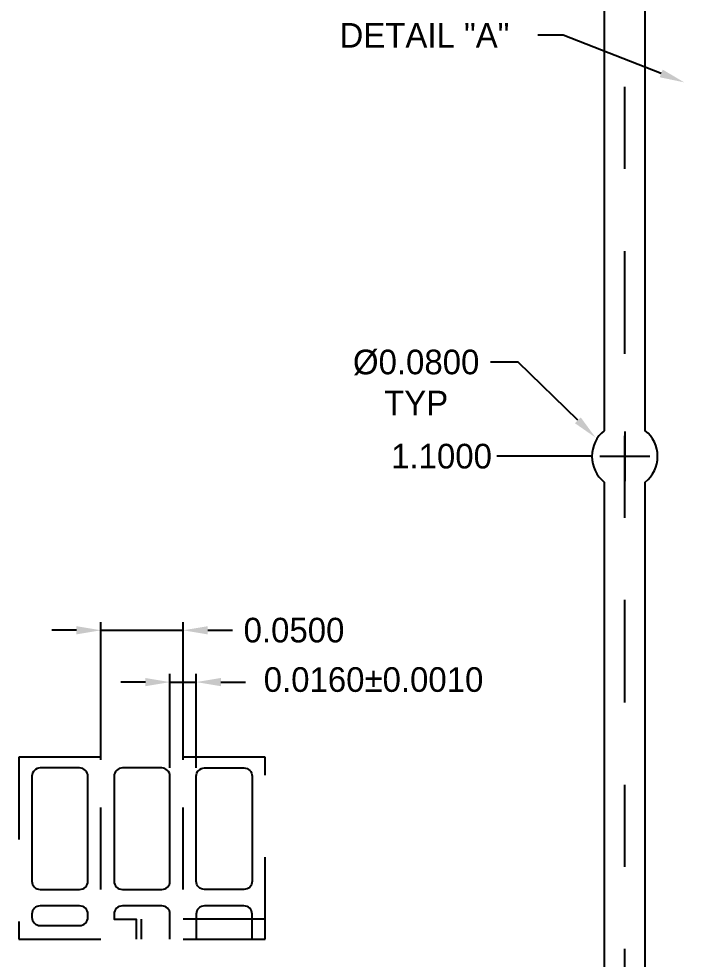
# Model space of a CAD drawing. Extents: x -3.71 to -0.57, y -3.69 to 0.24.
# Drawn here: x -3.705 to -2.895, y -1.888 to -0.743 of the extents above; entities that cross this region are included whole.
import ezdxf

# ---------------------------------------------------------------- set-up
doc = ezdxf.new("R2010")
doc.units = 0
doc.header["$MEASUREMENT"] = 0
doc.linetypes.add('CENTER', pattern=[2, 1.25, -0.25, 0.25, -0.25])
doc.layers.add('1', color=7, linetype='Continuous')
doc.layers.add('1D', color=4, linetype='Continuous')

msp = doc.modelspace()

# ---------------------------------------------------------------- linework, layer by layer
at = {"layer": '1'}
msp.add_lwpolyline([(-2.9928, -1.2445, 0.480384), (-2.9928, -1.307), (-2.9928, -2.0745, 0.480384), (-2.9928, -2.137), (-2.9928, -2.2507, 1), (-2.9428, -2.2507), (-2.9428, -2.137, 0.480384), (-2.9428, -2.0745), (-2.9428, -1.307, 0.480384), (-2.9428, -1.2445), (-2.9428, -0.577, 0.480384), (-2.9428, -0.5145), (-2.9428, -0.3007, 1), (-2.9928, -0.3007), (-2.9928, -0.5145, 0.480384), (-2.9928, -0.577)], format="xyb", close=True, dxfattribs=at)
at = {"layer": '1D', "linetype": 'CENTER', "ltscale": 0.1}
msp.add_line((-2.9678, -2.4257), (-2.9678, -0.1257), dxfattribs=at)
at = {"layer": '1D'}
for p, q in [((-3.0427, -0.7629), (-3.0736, -0.7629)), ((-2.9234, -0.8093), (-3.0427, -0.7629)), ((-3.0974, -1.161), (-3.131, -1.161)), ((-3.0249, -1.2318), (-3.0974, -1.161)), ((-2.9678, -1.2454), (-2.9678, -1.3061)), ((-3.0081, -1.2757), (-3.1233, -1.2757)), ((-2.9981, -1.2757), (-2.9374, -1.2757)), ((-3.6054, -1.6453), (-3.6054, -1.4776)), ((-3.5054, -1.6453), (-3.5054, -1.4776)), ((-3.6354, -1.4876), (-3.6654, -1.4876)), ((-3.6054, -1.4876), (-3.5054, -1.4876)), ((-3.4754, -1.4876), (-3.4454, -1.4876)), ((-3.5214, -1.6553), (-3.5214, -1.5407)), ((-3.4894, -1.6553), (-3.4894, -1.5407)), ((-3.5514, -1.5507), (-3.5814, -1.5507)), ((-3.5214, -1.5507), (-3.4894, -1.5507)), ((-3.4594, -1.5507), (-3.4294, -1.5507))]:
    msp.add_line(p, q, dxfattribs=at)
at = {"layer": '1D', "color": 2, "linetype": 'CENTER', "ltscale": 0.05}
for p, q in [((-3.6054, -1.8033), (-3.6054, -1.6553)), ((-3.5054, -1.8033), (-3.5054, -1.6553))]:
    msp.add_line(p, q, dxfattribs=at)
at = {"layer": '1D', "color": 2, "linetype": 'CENTER', "ltscale": 0.06}
msp.add_lwpolyline([(-3.7054, -1.864), (-3.4054, -1.864), (-3.4054, -1.6423), (-3.7054, -1.6423)], close=True, dxfattribs=at)
at = {"layer": '1D', "color": 7}
for points in [[(-3.6894, -1.7933, 0.414214), (-3.6794, -1.8033), (-3.6314, -1.8033, 0.414214), (-3.6214, -1.7933), (-3.6214, -1.6653, 0.414214), (-3.6314, -1.6553), (-3.6794, -1.6553, 0.414214), (-3.6894, -1.6653)], [(-3.5894, -1.7933, 0.414214), (-3.5794, -1.8033), (-3.5314, -1.8033, 0.414214), (-3.5214, -1.7933), (-3.5214, -1.6653, 0.414214), (-3.5314, -1.6553), (-3.5794, -1.6553, 0.414214), (-3.5894, -1.6653)], [(-3.4214, -1.7933, -0.414214), (-3.4314, -1.8033), (-3.4794, -1.8033, -0.414214), (-3.4894, -1.7933), (-3.4894, -1.6653, -0.414214), (-3.4794, -1.6553), (-3.4314, -1.6553, -0.414214), (-3.4214, -1.6653)], [(-3.6314, -1.8473, 0.414214), (-3.6214, -1.8373), (-3.6214, -1.8333, 0.414214), (-3.6314, -1.8233), (-3.6794, -1.8233, 0.414214), (-3.6894, -1.8333), (-3.6894, -1.8373, 0.414214), (-3.6794, -1.8473)]]:
    msp.add_lwpolyline(points, format="xyb", close=True, dxfattribs=at)
for points in [[(-3.5214, -1.864), (-3.5214, -1.8333, 0.414214), (-3.5314, -1.8233), (-3.5794, -1.8233, 0.414214), (-3.5894, -1.8333), (-3.5894, -1.8393), (-3.5624, -1.8393), (-3.5624, -1.864)], [(-3.4394, -1.864), (-3.4214, -1.864), (-3.4214, -1.8333, 0.414214), (-3.4314, -1.8233), (-3.4794, -1.8233, 0.414214), (-3.4894, -1.8333), (-3.4894, -1.864)]]:
    msp.add_lwpolyline(points, format="xyb", dxfattribs=at)
at = {"layer": '1D', "color": 2, "linetype": 'CENTER', "ltscale": 0.05}
msp.add_lwpolyline([(-3.4054, -1.8393), (-3.5564, -1.8393), (-3.5564, -1.864)], dxfattribs=at)
at = {"layer": '1D'}
for points in [[(-2.9215, -0.8047), (-2.8954, -0.8202), (-2.9252, -0.814)], [(-3.0214, -1.2282), (-3.0034, -1.2528), (-3.0284, -1.2354)], [(-3.6354, -1.4826), (-3.6354, -1.4926), (-3.6054, -1.4876)], [(-3.4754, -1.4826), (-3.4754, -1.4926), (-3.5054, -1.4876)], [(-3.5514, -1.5457), (-3.5514, -1.5557), (-3.5214, -1.5507)], [(-3.4594, -1.5457), (-3.4594, -1.5557), (-3.4894, -1.5507)]]:
    msp.add_solid(points, dxfattribs=at)

# ---------------------------------------------------------------- texts
at = {"layer": '1D', "char_height": 0.03, "attachment_point": 5}
for s, insert in [('\\A1;DETAIL "A"', (-3.2116, -0.7629)), ('\\A1;%%C0.0800\\PTYP', (-3.2217, -1.1858)), ('\\A1;1.1000', (-3.1908, -1.2757)), ('\\A1;0.0500', (-3.3704, -1.4876)), ('\\A1;0.0160%%P0.0010', (-3.2736, -1.5478))]:
    msp.add_mtext(s, dxfattribs=dict(at, insert=insert))

doc.saveas('drawing.dxf')
